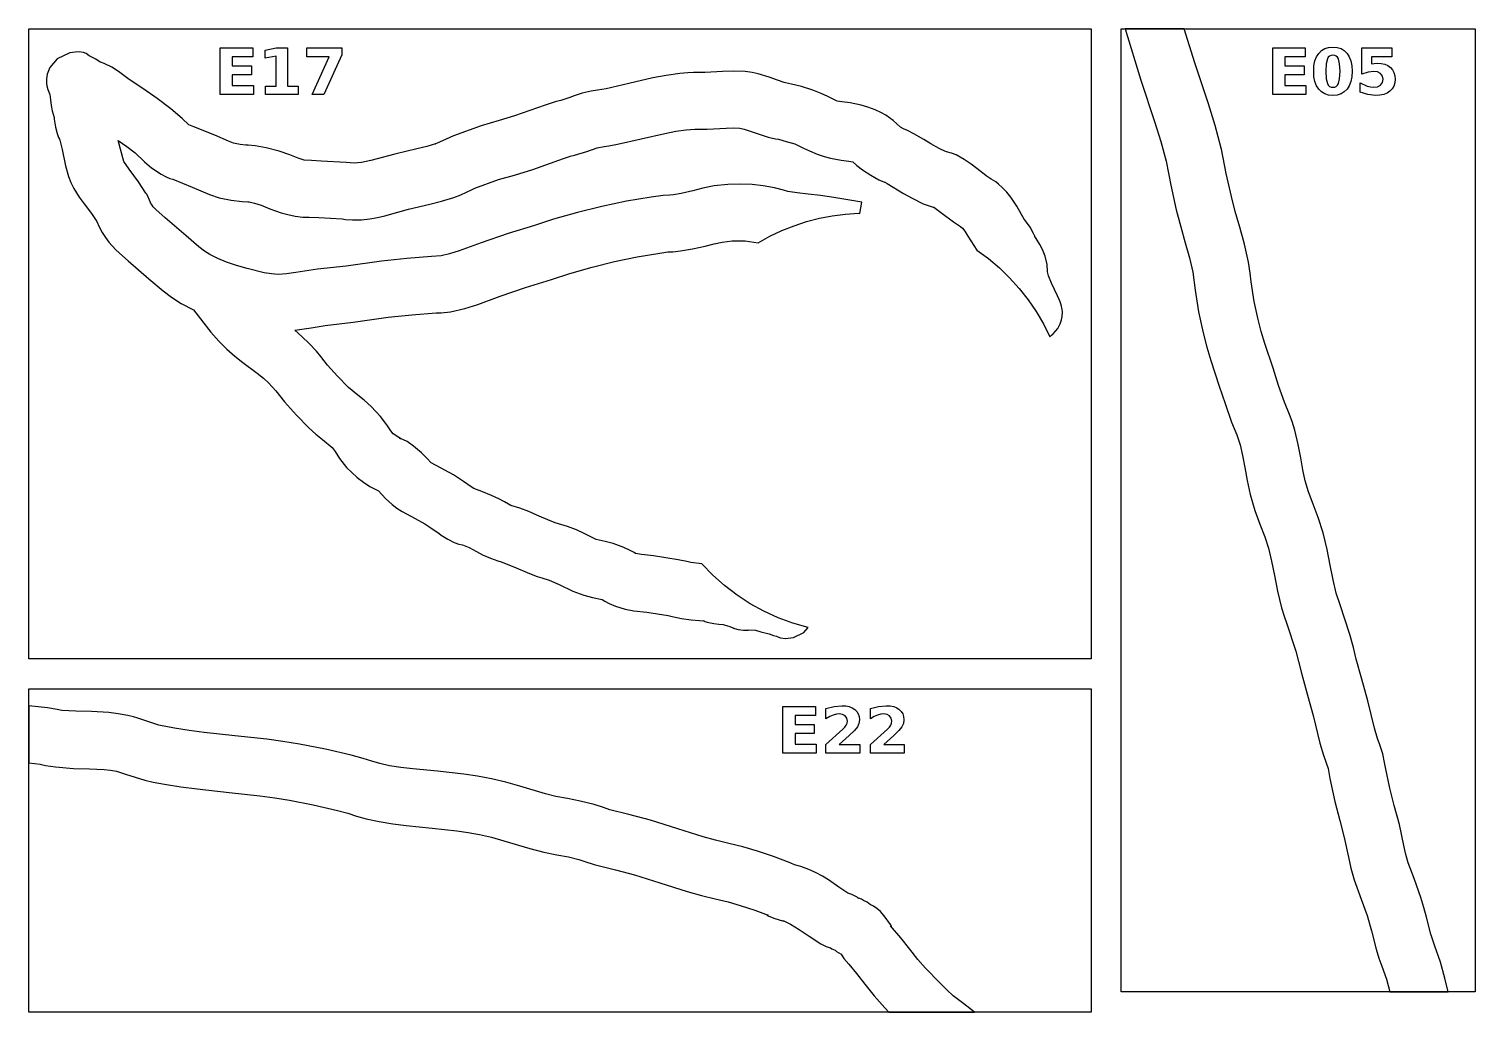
# Model space of a CAD drawing. Extents: x 1 to 512, y 1 to 4639.
# Drawn here: x 1 to 512, y 850 to 1197 of the extents above; entities that cross this region are included whole.
import ezdxf

# ---------------------------------------------------------------- set-up
doc = ezdxf.new("R2010")
doc.units = 0

msp = doc.modelspace()

# ---------------------------------------------------------------- linework, layer by layer
at = {"layer": 'decoupage'}
for p, q in [((0.984, 1196.84), (375.984, 1196.84)), ((0.984, 974.557), (0.984, 1196.84)), ((375.984, 1196.84), (375.984, 974.557)), ((386.566, 1196.84), (511.566, 1196.84)), ((386.566, 856.922), (386.566, 1196.84)), ((408.894, 1196.834), (387.978, 1196.83)), ((387.978, 1196.83), (393.573, 1178.722)), ((412.595, 1184.87), (408.894, 1196.834)), ((511.566, 1196.84), (511.566, 856.922)), ((68.53, 1190.15), (79.984, 1190.15)), ((68.53, 1173.69), (68.53, 1190.15)), ((79.984, 1190.15), (79.984, 1186.94)), ((84.427, 1189.35), (88.252, 1190.144)), ((88.252, 1190.144), (92.287, 1190.14)), ((92.287, 1190.14), (92.287, 1176.62)), ((99.1, 1190.15), (111.502, 1190.15)), ((99.1, 1187.03), (99.1, 1190.15)), ((111.502, 1190.15), (111.502, 1187.75)), ((440.153, 1190.15), (451.607, 1190.15)), ((440.153, 1173.69), (440.153, 1190.15)), ((451.607, 1190.15), (451.607, 1186.94)), ((457.322, 1189.190875), (458.483, 1189.8865)), ((458.483, 1189.8865), (459.83, 1190.303875)), ((459.83, 1190.303875), (461.363, 1190.443)), ((461.363, 1190.443), (462.891469, 1190.303875)), ((462.891469, 1190.303875), (464.23525, 1189.8865)), ((464.23525, 1189.8865), (465.394156, 1189.190875)), ((471.605, 1190.15), (482.155, 1190.15)), ((471.605, 1180.886), (471.605, 1190.15)), ((482.155, 1190.15), (482.155, 1187.03)), ((10.901, 1186.341), (8.325, 1183.208)), ((15.413, 1188.396), (10.901, 1186.341)), ((17.275625, 1188.662), (15.413, 1188.396)), ((18.71, 1188.73), (17.275625, 1188.662)), ((18.708, 1188.702), (18.71, 1188.73)), ((20.211531, 1188.526688), (18.708, 1188.702)), ((21.149, 1188.1485), (20.211531, 1188.526688)), ((22.288, 1187.364), (21.149, 1188.1485)), ((24.622, 1186.124), (22.288, 1187.364)), ((26.186, 1185.16), (24.622, 1186.124)), ((26.246, 1185.13), (26.186, 1185.16)), ((27.550875, 1184.642875), (26.246, 1185.13)), ((30.298, 1183.306), (27.550875, 1184.642875)), ((79.984, 1186.94), (72.774, 1186.94)), ((72.774, 1186.94), (72.774, 1183.87)), ((84.427, 1186.467), (84.427, 1189.35)), ((88.274, 1187.26), (84.427, 1186.467)), ((88.274, 1176.62), (88.274, 1187.26)), ((107.027, 1187.029), (99.1, 1187.03)), ((100.952, 1173.69), (107.027, 1187.029)), ((111.502, 1187.75), (105.086, 1173.683)), ((417.4375, 1170.362), (412.595, 1184.87)), ((451.607, 1186.94), (444.397, 1186.94)), ((444.397, 1186.94), (444.397, 1183.87)), ((454.69325, 1183.832734), (455.024, 1185.529875)), ((455.024, 1185.529875), (455.57525, 1186.991328)), ((455.57525, 1186.991328), (456.347, 1188.217)), ((456.347, 1188.217), (457.322, 1189.190875)), ((458.974125, 1184.558625), (458.828, 1181.93)), ((459.412, 1186.273), (458.974125, 1184.558625)), ((459.752844, 1186.827609), (459.412, 1186.273)), ((460.19175, 1187.223875), (459.752844, 1186.827609)), ((460.728531, 1187.461703), (460.19175, 1187.223875)), ((461.363, 1187.541), (460.728531, 1187.461703)), ((461.99675, 1187.461703), (461.363, 1187.541)), ((462.5315, 1187.223875), (461.99675, 1187.461703)), ((462.96725, 1186.827609), (462.5315, 1187.223875)), ((463.304, 1186.273), (462.96725, 1186.827609)), ((463.741875, 1184.558625), (463.304, 1186.273)), ((463.888, 1181.93), (463.741875, 1184.558625)), ((465.394156, 1189.190875), (466.368, 1188.217)), ((466.368, 1188.217), (467.13975, 1186.991328)), ((467.13975, 1186.991328), (467.691, 1185.529875)), ((467.691, 1185.529875), (468.02175, 1183.832734)), ((482.155, 1187.03), (474.989, 1187.03)), ((474.989, 1187.03), (474.989, 1184.48)), ((474.989, 1184.48), (475.96, 1184.679)), ((475.96, 1184.679), (476.985, 1184.759)), ((476.985, 1184.759), (478.406656, 1184.664672)), ((478.406656, 1184.664672), (479.66125, 1184.381625)), ((7.436, 1180.819), (7.202, 1179.283)), ((8.325, 1183.208), (7.436, 1180.819)), ((32.648375, 1181.82725), (30.298, 1183.306)), ((34.038, 1180.71), (32.648375, 1181.82725)), ((36.333, 1178.97), (34.038, 1180.71)), ((72.774, 1183.87), (79.554, 1183.87)), ((79.554, 1180.66), (72.774, 1180.66)), ((72.774, 1180.66), (72.774, 1176.89)), ((79.554, 1183.87), (79.554, 1180.66)), ((221.28125, 1179.53675), (212.839, 1177.587)), ((225.919094, 1180.454906), (221.28125, 1179.53675)), ((230.853, 1181.155), (225.919094, 1180.454906)), ((233.591484, 1181.373469), (230.853, 1181.155)), ((235.647375, 1181.40875), (233.591484, 1181.373469)), ((239.751, 1181.403), (235.647375, 1181.40875)), ((245.902375, 1181.84025), (239.751, 1181.403)), ((249.667172, 1181.959875), (245.902375, 1181.84025)), ((253.886, 1181.757), (249.667172, 1181.959875)), ((256.300959, 1181.434621), (253.886, 1181.757)), ((258.502672, 1180.982094), (256.300959, 1181.434621)), ((262.292375, 1179.85375), (258.502672, 1180.982094)), ((265.307141, 1178.706281), (262.292375, 1179.85375)), ((444.397, 1183.87), (451.177, 1183.87)), ((451.177, 1180.67), (444.397, 1180.67)), ((444.397, 1180.67), (444.397, 1176.9)), ((451.177, 1183.87), (451.177, 1180.67)), ((454.583, 1181.9), (454.69325, 1183.832734)), ((454.69325, 1179.971344), (454.583, 1181.9)), ((455.024, 1178.27575), (454.69325, 1179.971344)), ((458.828, 1181.93), (458.974125, 1179.270375)), ((463.741875, 1179.270375), (463.888, 1181.93)), ((463.888, 1181.93), (463.888, 1181.93)), ((468.02175, 1179.971344), (467.691, 1178.27575)), ((468.02175, 1183.832734), (468.132, 1181.9)), ((468.132, 1181.9), (468.02175, 1179.971344)), ((468.132, 1181.9), (468.132, 1181.9)), ((473.832, 1181.614), (471.605, 1180.886)), ((475.783, 1181.857), (473.832, 1181.614)), ((477.161375, 1181.6695), (475.783, 1181.857)), ((478.209, 1181.107), (477.161375, 1181.6695)), ((478.878625, 1180.219125), (478.209, 1181.107)), ((479.102, 1179.056), (478.878625, 1180.219125)), ((479.66125, 1184.381625), (480.748969, 1183.909766)), ((480.748969, 1183.909766), (481.67, 1183.249)), ((481.67, 1183.249), (482.403109, 1182.424578)), ((482.403109, 1182.424578), (482.926875, 1181.451375)), ((482.926875, 1181.451375), (483.241203, 1180.329484)), ((483.241203, 1180.329484), (483.346, 1179.059)), ((7.202, 1179.283), (7.19675, 1177.558375)), ((7.19675, 1177.558375), (7.34, 1176.736)), ((7.34, 1176.736), (7.657, 1175.474)), ((7.657, 1175.474), (7.887, 1174.818)), ((7.887, 1174.818), (8.1, 1174.281)), ((41.199, 1175.847), (36.333, 1178.97)), ((46.244125, 1172.3405), (41.199, 1175.847)), ((72.774, 1176.89), (80.226, 1176.89)), ((80.226, 1176.89), (80.226, 1173.69)), ((84.526, 1176.62), (88.274, 1176.62)), ((84.526, 1173.69), (84.526, 1176.62)), ((92.287, 1176.62), (96.035, 1176.62)), ((96.035, 1176.62), (96.035, 1173.69)), ((199.45925, 1174.88075), (196.292, 1174.122)), ((201.722, 1175.245), (199.45925, 1174.88075)), ((204.757, 1175.706), (201.722, 1175.245)), ((212.839, 1177.587), (204.757, 1175.706)), ((267.599, 1177.874), (265.307141, 1178.706281)), ((268.121375, 1177.809625), (267.599, 1177.874)), ((270.239, 1177.359), (268.121375, 1177.809625)), ((273.73275, 1176.4805), (270.239, 1177.359)), ((277.81, 1175.191), (273.73275, 1176.4805)), ((280.714984, 1174.047188), (277.81, 1175.191)), ((393.573, 1178.722), (398.409625, 1164.168125)), ((444.397, 1176.9), (451.849, 1176.9)), ((451.849, 1176.9), (451.849, 1173.69)), ((455.57525, 1176.813031), (455.024, 1178.27575)), ((456.347, 1175.583), (455.57525, 1176.813031)), ((457.322, 1174.613641), (456.347, 1175.583)), ((458.483, 1173.921125), (457.322, 1174.613641)), ((458.974125, 1179.270375), (459.412, 1177.531)), ((459.412, 1177.531), (459.752844, 1176.971297)), ((459.752844, 1176.971297), (460.19175, 1176.571625)), ((460.19175, 1176.571625), (460.728531, 1176.331891)), ((460.728531, 1176.331891), (461.363, 1176.252)), ((461.363, 1176.252), (461.992813, 1176.331891)), ((461.992813, 1176.331891), (462.52625, 1176.571625)), ((462.52625, 1176.571625), (462.963313, 1176.971297)), ((462.963313, 1176.971297), (463.304, 1177.531)), ((463.304, 1177.531), (463.741875, 1179.270375)), ((465.394156, 1174.613641), (464.23525, 1173.921125)), ((466.368, 1175.583), (465.394156, 1174.613641)), ((467.13975, 1176.813031), (466.368, 1175.583)), ((467.691, 1178.27575), (467.13975, 1176.813031)), ((470.955, 1174.462), (470.955, 1177.8)), ((470.955, 1177.8), (473.501, 1176.642)), ((473.678, 1173.646), (470.955, 1174.462)), ((473.501, 1176.642), (474.678, 1176.352625)), ((474.678, 1176.352625), (475.783, 1176.256)), ((475.783, 1176.256), (477.161375, 1176.4435)), ((477.161375, 1176.4435), (478.209, 1177.006)), ((478.209, 1177.006), (478.878625, 1177.898625)), ((478.878625, 1177.898625), (479.102, 1179.056)), ((481.516, 1174.881), (480.517531, 1174.220234)), ((482.316625, 1175.708469), (481.516, 1174.881)), ((482.8885, 1176.6805), (482.316625, 1175.708469)), ((483.231625, 1177.797281), (482.8885, 1176.6805)), ((483.346, 1179.059), (483.231625, 1177.797281)), ((8.1, 1174.281), (8.319, 1173.707)), ((8.319, 1173.707), (8.319, 1173.7)), ((8.319, 1173.7), (8.659, 1171.813)), ((8.659, 1171.813), (8.855375, 1169.776625)), ((8.855375, 1169.776625), (9.198016, 1167.926266)), ((51.047, 1168.642), (46.244125, 1172.3405)), ((80.226, 1173.69), (68.53, 1173.69)), ((96.035, 1173.69), (84.526, 1173.69)), ((105.086, 1173.683), (100.952, 1173.69)), ((183.231, 1169.972), (172.382, 1166.126)), ((186.783625, 1171.1185), (183.231, 1169.972)), ((188.165, 1171.491), (186.783625, 1171.1185)), ((188.723375, 1171.634125), (188.165, 1171.491)), ((191.981, 1172.651), (188.723375, 1171.634125)), ((193.4855, 1173.21475), (191.981, 1172.651)), ((196.292, 1174.122), (193.4855, 1173.21475)), ((283.077625, 1172.95175), (280.714984, 1174.047188)), ((286.357, 1171.386), (283.077625, 1172.95175)), ((288.019797, 1171.107906), (286.357, 1171.386)), ((290.880625, 1170.773), (288.019797, 1171.107906)), ((294.817141, 1169.971594), (290.880625, 1170.773)), ((297.150549, 1169.267926), (294.817141, 1169.971594)), ((299.707, 1168.294), (297.150549, 1169.267926)), ((419.813, 1162.724938), (417.4375, 1170.362)), ((451.849, 1173.69), (440.153, 1173.69)), ((459.83, 1173.505547), (458.483, 1173.921125)), ((461.363, 1173.367), (459.83, 1173.505547)), ((462.891469, 1173.505547), (461.363, 1173.367)), ((464.23525, 1173.921125), (462.891469, 1173.505547)), ((476.456, 1173.371), (473.678, 1173.646)), ((477.987719, 1173.465328), (476.456, 1173.371)), ((479.3415, 1173.748375), (477.987719, 1173.465328)), ((480.517531, 1174.220234), (479.3415, 1173.748375)), ((9.198016, 1167.926266), (9.87, 1165.596)), ((9.87, 1165.596), (9.89425, 1164.933875)), ((9.89425, 1164.933875), (10.415, 1162.153)), ((55.0635, 1165.169), (51.047, 1168.642)), ((57.412, 1163.037), (55.0635, 1165.169)), ((167.029125, 1164.530125), (160.642, 1162.659)), ((172.382, 1166.126), (167.029125, 1164.530125)), ((301.741564, 1167.341643), (299.707, 1168.294)), ((303.478953, 1166.363703), (301.741564, 1167.341643)), ((306.139875, 1164.490875), (303.478953, 1166.363703)), ((308.75, 1162.196), (306.139875, 1164.490875)), ((398.409625, 1164.168125), (400.605797, 1157.140703)), ((10.415, 1162.153), (10.415, 1162.13)), ((10.415, 1162.13), (10.939266, 1159.962563)), ((10.939266, 1159.962563), (11.424625, 1158.5725)), ((59.176, 1162.333), (57.412, 1163.037)), ((66.565, 1159.337), (59.176, 1162.333)), ((71.441875, 1157.171), (66.565, 1159.337)), ((150.845, 1159.12), (147.028, 1157.388)), ((160.642, 1162.659), (150.845, 1159.12)), ((217.167, 1158.073), (225.5505, 1159.981875)), ((225.5505, 1159.981875), (229.382813, 1160.753453)), ((229.382813, 1160.753453), (232.983, 1161.281)), ((232.983, 1161.281), (236.086, 1161.40875)), ((236.086, 1161.40875), (240.452, 1161.427)), ((240.452, 1161.427), (247.10775, 1161.80575)), ((247.10775, 1161.80575), (249.754063, 1161.924531)), ((249.754063, 1161.924531), (251.962, 1161.859)), ((251.962, 1161.859), (253.451328, 1161.511906)), ((253.451328, 1161.511906), (255.604125, 1160.781)), ((255.604125, 1160.781), (262.04, 1158.671)), ((309.712, 1161.543), (308.75, 1162.196)), ((311.181625, 1160.934), (309.712, 1161.543)), ((313.414, 1159.845), (311.181625, 1160.934)), ((316.88975, 1157.826375), (313.414, 1159.845)), ((421.923, 1154.771), (419.813, 1162.724938)), ((11.424625, 1158.5725), (11.756422, 1157.928688)), ((11.756422, 1157.928688), (11.828904, 1157.876898)), ((11.828904, 1157.876898), (11.82, 1158)), ((11.82, 1158), (12.689, 1154.288)), ((12.689, 1154.288), (13.849, 1148.5535)), ((34.468, 1150.024), (32.529, 1157.454)), ((32.529, 1157.454), (35.545125, 1155.322875)), ((35.545125, 1155.322875), (38.505, 1153.077)), ((73.226828, 1156.572031), (71.441875, 1157.171)), ((75.598, 1156.085), (73.226828, 1156.572031)), ((77.525, 1155.7835), (75.598, 1156.085)), ((78.414, 1155.779), (77.525, 1155.7835)), ((80.856125, 1155.59225), (78.414, 1155.779)), ((84.799, 1154.915), (80.856125, 1155.59225)), ((89.386875, 1153.697234), (84.799, 1154.915)), ((137.981625, 1154.486875), (130.22, 1152.689)), ((141.436109, 1155.338234), (137.981625, 1154.486875)), ((144.538, 1156.269), (141.436109, 1155.338234)), ((144.492109, 1156.271578), (144.421826, 1156.233697)), ((144.421826, 1156.233697), (144.538, 1156.269)), ((145.063375, 1156.520625), (144.492109, 1156.271578)), ((147.028, 1157.388), (145.063375, 1156.520625)), ((197.974, 1153.581), (201.63, 1154.859)), ((201.63, 1154.859), (204.024, 1155.39)), ((204.024, 1155.39), (205.732125, 1155.600625)), ((205.732125, 1155.600625), (208.77, 1156.124)), ((208.77, 1156.124), (217.167, 1158.073)), ((262.04, 1158.671), (264.617375, 1158.059375)), ((264.617375, 1158.059375), (265.616, 1157.909)), ((265.616, 1157.909), (268.308625, 1157.10725)), ((268.308625, 1157.10725), (271.356, 1156.25)), ((271.356, 1156.25), (274.415375, 1154.8035)), ((274.415375, 1154.8035), (276.604266, 1153.784563)), ((319.431, 1156.29), (316.88975, 1157.826375)), ((322.341375, 1154.681), (319.431, 1156.29)), ((324.609, 1153.555), (322.341375, 1154.681)), ((400.605797, 1157.140703), (402.455, 1150.224)), ((421.993, 1154.437), (421.923, 1154.771)), ((423.70475, 1145.85925), (421.993, 1154.437)), ((36.409625, 1147.302625), (34.468, 1150.024)), ((38.505, 1153.077), (41.7685, 1149.955375)), ((41.7685, 1149.955375), (44.315625, 1147.792172)), ((93.08, 1152.393875), (89.386875, 1153.697234)), ((95.984875, 1151.256078), (93.08, 1152.393875)), ((98.208, 1150.535), (95.984875, 1151.256078)), ((100.758, 1150.345), (98.208, 1150.535)), ((104.194, 1150.22), (100.758, 1150.345)), ((113.003, 1149.71), (104.194, 1150.22)), ((115.81, 1149.438), (113.003, 1149.71)), ((118.436328, 1149.679203), (115.81, 1149.438)), ((121.682625, 1150.415875), (118.436328, 1149.679203)), ((130.22, 1152.689), (121.682625, 1150.415875)), ((178.946, 1147.245), (189.702, 1151.058)), ((189.702, 1151.058), (191.884, 1151.8375)), ((191.884, 1151.8375), (192.026, 1151.876)), ((192.026, 1151.876), (193.61925, 1152.278125)), ((193.61925, 1152.278125), (197.974, 1153.581)), ((276.604266, 1153.784563), (279.286, 1152.685)), ((279.286, 1152.685), (281.784184, 1151.827963)), ((281.784184, 1151.827963), (284.039906, 1151.203766)), ((284.039906, 1151.203766), (287.783, 1150.477875)), ((287.783, 1150.477875), (290.433344, 1150.155297)), ((290.433344, 1150.155297), (291.909, 1149.884)), ((291.909, 1149.884), (293.34325, 1148.593875)), ((324.952, 1153.42), (324.609, 1153.555)), ((326.709125, 1152.986875), (324.952, 1153.42)), ((328.383, 1152.382), (326.709125, 1152.986875)), ((331.176, 1150.786), (328.383, 1152.382)), ((333.632578, 1149.115078), (331.176, 1150.786)), ((335.701125, 1147.547375), (333.632578, 1149.115078)), ((402.455, 1150.224), (404.153375, 1141.69975)), ((13.849, 1148.5535), (14.992156, 1144.715375)), ((14.992156, 1144.715375), (15.830934, 1142.634312)), ((39.654, 1142.827), (36.409625, 1147.302625)), ((44.315625, 1147.792172), (47.654, 1145.531)), ((47.654, 1145.531), (49.428516, 1144.588578)), ((49.428516, 1144.588578), (50.739625, 1144.047875)), ((50.739625, 1144.047875), (51.765, 1143.77)), ((51.765, 1143.77), (58.673, 1140.972)), ((166.788, 1143.64), (172.367875, 1145.23775)), ((172.367875, 1145.23775), (178.946, 1147.245)), ((293.34325, 1148.593875), (295.33575, 1147.098078)), ((295.33575, 1147.098078), (298.253, 1145.179)), ((298.253, 1145.179), (301.036125, 1143.606375)), ((338.871, 1145.079), (335.701125, 1147.547375)), ((338.933141, 1145.046406), (338.871, 1145.079)), ((339.354625, 1144.7785), (338.933141, 1145.046406)), ((340.769, 1143.866), (339.354625, 1144.7785)), ((342.356625, 1142.864625), (340.769, 1143.866)), ((425.511, 1137.661), (423.70475, 1145.85925)), ((15.830934, 1142.634312), (16.896, 1140.476)), ((16.896, 1140.476), (18.703719, 1137.486453)), ((42.308, 1138.864), (39.654, 1142.827)), ((42.57825, 1138.521375), (42.308, 1138.864)), ((58.673, 1140.972), (64.683875, 1138.4125)), ((153.44775, 1138.31775), (155.45, 1139.259)), ((155.45, 1139.259), (157.48925, 1140.19675)), ((157.48925, 1140.19675), (158.36, 1140.599)), ((158.36, 1140.599), (166.788, 1143.64)), ((231.253, 1138.796), (228.569125, 1138.298625)), ((235.346359, 1139.732813), (231.253, 1138.796)), ((238.967125, 1140.63025), (235.346359, 1139.732813)), ((242.860328, 1141.402063), (238.967125, 1140.63025)), ((247.771, 1141.962), (242.860328, 1141.402063)), ((252.148531, 1142.100875), (247.771, 1141.962)), ((256.28775, 1141.891), (252.148531, 1142.100875)), ((260.275094, 1141.409625), (256.28775, 1141.891)), ((264.197, 1140.734), (260.275094, 1141.409625)), ((267.408875, 1139.949375), (264.197, 1140.734)), ((268.868, 1139.491), (267.408875, 1139.949375)), ((272.21475, 1138.933594), (268.868, 1139.491)), ((276.0715, 1138.51625), (272.21475, 1138.933594)), ((301.036125, 1143.606375), (303.007, 1142.747)), ((303.007, 1142.747), (303.165, 1142.707)), ((303.165, 1142.707), (303.954, 1142.231)), ((303.954, 1142.231), (309.721, 1138.811)), ((309.721, 1138.811), (312.84375, 1137.067125)), ((343.345672, 1142.100172), (342.356625, 1142.864625)), ((344.611, 1140.925), (343.345672, 1142.100172)), ((346.239908, 1139.171789), (344.611, 1140.925)), ((347.624516, 1137.4535), (346.239908, 1139.171789)), ((404.153375, 1141.69975), (406.082, 1132.964)), ((18.703719, 1137.486453), (20.4385, 1135.068125)), ((20.4385, 1135.068125), (23.06, 1131.665)), ((43.255, 1137.236), (42.57825, 1138.521375)), ((43.865, 1135.562), (43.255, 1137.236)), ((43.947125, 1135.417), (43.865, 1135.562)), ((44.243, 1134.933), (43.947125, 1135.417)), ((44.845656, 1134.092891), (44.243, 1134.933)), ((45.79725, 1133.091625), (44.845656, 1134.092891)), ((64.683875, 1138.4125), (68.162516, 1137.276094)), ((68.162516, 1137.276094), (72.335, 1136.366)), ((72.335, 1136.366), (76.326625, 1135.881875)), ((76.326625, 1135.881875), (78.312, 1135.79)), ((78.312, 1135.79), (78.7105, 1135.783625)), ((78.7105, 1135.783625), (80.591, 1135.376)), ((80.591, 1135.376), (82.958047, 1134.597172)), ((82.958047, 1134.597172), (86.064125, 1133.355125)), ((135.009, 1133.281), (142.50575, 1134.98)), ((142.50575, 1134.98), (146.667656, 1136.024875)), ((146.667656, 1136.024875), (151.03, 1137.363)), ((151.03, 1137.363), (153.44775, 1138.31775)), ((203.282375, 1134.212875), (194.681234, 1132.099016)), ((211.961328, 1136.018297), (203.282375, 1134.212875)), ((220.724, 1137.509), (211.961328, 1136.018297)), ((224.930625, 1138.023375), (220.724, 1137.509)), ((227.251, 1138.186), (224.930625, 1138.023375)), ((228.569125, 1138.298625), (227.251, 1138.186)), ((280.40375, 1138.058031), (276.0715, 1138.51625)), ((285.177, 1137.378), (280.40375, 1138.058031)), ((295.034, 1135.694), (285.177, 1137.378)), ((294.358, 1131.74), (295.034, 1135.694)), ((312.84375, 1137.067125), (316.766, 1135.162)), ((316.766, 1135.162), (318.50625, 1134.4775)), ((318.50625, 1134.4775), (320.2, 1133.973)), ((320.2, 1133.973), (320.401, 1133.943)), ((320.401, 1133.943), (320.461, 1133.913)), ((320.461, 1133.913), (323.3, 1131.79325)), ((349.784625, 1134.23325), (347.624516, 1137.4535)), ((352.535, 1129.439), (349.784625, 1134.23325)), ((426.919406, 1132.398656), (425.511, 1137.661)), ((23.06, 1131.665), (24.902, 1128.917)), ((24.902, 1128.917), (25.766375, 1126.989875)), ((49.036, 1130.216), (45.79725, 1133.091625)), ((56.462, 1123.779), (49.036, 1130.216)), ((86.064125, 1133.355125), (90.023141, 1131.977516)), ((90.023141, 1131.977516), (92.358096, 1131.340268)), ((92.358096, 1131.340268), (94.949, 1130.792)), ((94.949, 1130.792), (97.74625, 1130.445375)), ((97.74625, 1130.445375), (99.906, 1130.374)), ((99.906, 1130.374), (103.315, 1130.251)), ((103.315, 1130.251), (111.524, 1129.777)), ((111.524, 1129.777), (112.80925, 1129.62725)), ((112.80925, 1129.62725), (115.263, 1129.458)), ((115.263, 1129.458), (118.410141, 1129.507098)), ((118.410141, 1129.507098), (121.35375, 1129.794344)), ((121.35375, 1129.794344), (124.098609, 1130.261918)), ((124.098609, 1130.261918), (126.6495, 1130.852)), ((126.6495, 1130.852), (131.1885, 1132.168406)), ((131.1885, 1132.168406), (135.009, 1133.281)), ((186.152, 1129.683), (179.531, 1127.497)), ((194.681234, 1132.099016), (186.152, 1129.683)), ((271.114277, 1127.378936), (275.54125, 1128.826375)), ((275.54125, 1128.826375), (280.049504, 1129.99308)), ((280.049504, 1129.99308), (284.625844, 1130.875172)), ((284.625844, 1130.875172), (289.257074, 1131.468771)), ((289.257074, 1131.468771), (293.93, 1131.77)), ((293.93, 1131.77), (294.358, 1131.74)), ((323.3, 1131.79325), (327.381, 1128.724)), ((327.381, 1128.724), (327.381, 1128.72)), ((327.381, 1128.72), (329.892, 1127.093)), ((352.87025, 1129.14625), (352.523844, 1129.523906)), ((352.523844, 1129.523906), (352.535, 1129.439)), ((354.431, 1126.872), (352.87025, 1129.14625)), ((406.082, 1132.964), (407.65675, 1126.961781)), ((428.5275, 1126.83875), (426.919406, 1132.398656)), ((25.766375, 1126.989875), (26.87, 1125.026)), ((26.87, 1125.026), (27.999277, 1123.216727)), ((60.933625, 1119.972), (56.462, 1123.779)), ((170.178375, 1124.581125), (160.618, 1121.366)), ((179.531, 1127.497), (170.178375, 1124.581125)), ((258.453, 1121.391), (262.556957, 1123.657369)), ((262.556957, 1123.657369), (266.781781, 1125.654641)), ((266.781781, 1125.654641), (271.114277, 1127.378936)), ((329.892, 1127.093), (330.64, 1126.532)), ((330.64, 1126.532), (331.446516, 1125.439516)), ((331.446516, 1125.439516), (332.522375, 1123.721625)), ((332.522375, 1123.721625), (335.628, 1118.776)), ((355.671, 1124.686), (354.431, 1126.872)), ((356.091, 1123.663), (355.671, 1124.686)), ((356.15575, 1123.5565), (356.091, 1123.663)), ((356.57, 1122.868), (356.15575, 1123.5565)), ((407.65675, 1126.961781), (409.26375, 1121.33325)), ((430.128844, 1120.918469), (428.5275, 1126.83875)), ((27.999277, 1123.216727), (29.186844, 1121.60325)), ((29.186844, 1121.60325), (31.63025, 1118.89075)), ((31.63025, 1118.89075), (33.987031, 1116.742625)), ((62.921328, 1118.450156), (60.933625, 1119.972)), ((64.845, 1117.191), (62.921328, 1118.450156)), ((152.845875, 1118.537), (149.479234, 1117.44875)), ((160.618, 1121.366), (152.845875, 1118.537)), ((226.605375, 1118.105875), (228.382, 1118.214)), ((228.382, 1118.214), (231.07375, 1118.477875)), ((231.07375, 1118.477875), (235.228, 1119.191)), ((235.228, 1119.191), (239.786766, 1120.211625)), ((239.786766, 1120.211625), (242.955125, 1121.01325)), ((242.955125, 1121.01325), (245.769672, 1121.60975)), ((245.769672, 1121.60975), (249.267, 1122.015)), ((249.267, 1122.015), (251.587547, 1122.099891)), ((251.587547, 1122.099891), (253.806375, 1122.008625)), ((253.806375, 1122.008625), (258.453, 1121.391)), ((335.628, 1118.776), (339.726838, 1115.768156)), ((357.954, 1120.75575), (356.57, 1122.868)), ((358.89425, 1118.969594), (357.954, 1120.75575)), ((359.812, 1116.626), (358.89425, 1118.969594)), ((409.26375, 1121.33325), (410.724875, 1116.015594)), ((431.517, 1114.575), (430.128844, 1120.918469)), ((33.987031, 1116.742625), (36.044, 1115.013)), ((36.044, 1115.013), (43.351, 1108.681)), ((67.626641, 1115.768219), (64.845, 1117.191)), ((70.771375, 1114.50575), (67.626641, 1115.768219)), ((74.241422, 1113.353906), (70.771375, 1114.50575)), ((77.999, 1112.263), (74.241422, 1113.353906)), ((112.966, 1113.132), (102.818, 1111.989)), ((125.409, 1114.907), (112.966, 1113.132)), ((134.372, 1115.8365), (125.409, 1114.907)), ((143.095, 1116.568), (134.372, 1115.8365)), ((146.57, 1116.767), (143.095, 1116.568)), ((149.479234, 1117.44875), (146.57, 1116.767)), ((199.798297, 1112.759328), (207.709625, 1114.704625)), ((207.709625, 1114.704625), (215.677391, 1116.362859)), ((215.677391, 1116.362859), (223.712, 1117.73)), ((223.712, 1117.73), (226.605375, 1118.105875)), ((339.726838, 1115.768156), (343.599328, 1112.498562)), ((360.431, 1113.733375), (359.812, 1116.626)), ((360.615, 1111.2), (360.431, 1113.733375)), ((410.724875, 1116.015594), (411.862, 1110.946)), ((432.105375, 1110.68325), (431.517, 1114.575)), ((43.351, 1108.681), (48.399875, 1104.361375)), ((84.05225, 1110.77925), (77.999, 1112.263)), ((86.6795, 1110.358938), (84.05225, 1110.77925)), ((89.021, 1110.218), (86.6795, 1110.358938)), ((91.922797, 1110.395438), (89.021, 1110.218)), ((95.190125, 1110.8215), (91.922797, 1110.395438)), ((102.818, 1111.989), (95.190125, 1110.8215)), ((176.25275, 1105.52), (185.462, 1108.392)), ((185.462, 1108.392), (191.933, 1110.531)), ((191.933, 1110.531), (199.798297, 1112.759328)), ((343.599328, 1112.498562), (347.234186, 1108.980625)), ((347.234186, 1108.980625), (350.620125, 1105.22775)), ((360.615, 1111.15), (360.615, 1111.2)), ((360.929, 1109.727), (360.615, 1111.15)), ((362.049625, 1107.127125), (360.929, 1109.727)), ((411.862, 1110.946), (412.733, 1104.624)), ((432.501, 1107.585), (432.105375, 1110.68325)), ((48.399875, 1104.361375), (51.357766, 1102.121547)), ((167.378, 1102.54), (176.25275, 1105.52)), ((350.620125, 1105.22775), (353.745861, 1101.253344)), ((364.131, 1102.692), (362.049625, 1107.127125)), ((412.733, 1104.624), (413.931625, 1096.976)), ((433.581125, 1100.581375), (432.501, 1107.585)), ((51.357766, 1102.121547), (54.72, 1099.948)), ((54.72, 1099.948), (59.068, 1097.685)), ((149.783, 1097.023), (154.887969, 1098.140547)), ((154.887969, 1098.140547), (159.52325, 1099.595125)), ((159.52325, 1099.595125), (167.378, 1102.54)), ((353.745861, 1101.253344), (356.600109, 1097.070813)), ((364.732, 1101.373), (364.131, 1102.692)), ((365.107, 1100.496), (364.732, 1101.373)), ((365.466, 1099.459), (365.107, 1100.496)), ((365.812, 1097.766), (365.466, 1099.459)), ((365.887125, 1096.82525), (365.812, 1097.766)), ((434.95, 1094.228), (433.581125, 1100.581375)), ((59.068, 1097.685), (65.223, 1089.857)), ((105.576, 1092.177), (115.507, 1093.291)), ((115.507, 1093.291), (127.835, 1095.052)), ((127.835, 1095.052), (136.153875, 1095.911375)), ((136.153875, 1095.911375), (144.745, 1096.632)), ((144.745, 1096.632), (146.48625, 1096.680875)), ((146.48625, 1096.680875), (149.783, 1097.023)), ((356.600109, 1097.070813), (359.171584, 1092.693562)), ((359.171584, 1092.693562), (361.449, 1088.135)), ((364.212, 1091.074), (365.128, 1092.803)), ((365.128, 1092.803), (365.590125, 1094.20875)), ((365.590125, 1094.20875), (365.792, 1095.307)), ((365.792, 1095.307), (365.887125, 1096.82525)), ((413.931625, 1096.976), (415.524, 1089.517)), ((436.0585, 1090.074625), (434.95, 1094.228)), ((65.223, 1089.857), (67.991301, 1086.631803)), ((94.828, 1090.56), (100.579625, 1091.37225)), ((97.353375, 1088.330375), (94.828, 1090.56)), ((99.908, 1085.854), (97.353375, 1088.330375)), ((100.579625, 1091.37225), (105.576, 1092.177)), ((361.449, 1088.135), (361.996, 1088.751)), ((361.996, 1088.751), (362.546, 1089.149)), ((362.546, 1089.149), (362.606, 1089.199)), ((362.606, 1089.199), (364.212, 1091.074)), ((415.524, 1089.517), (416.841391, 1084.554437)), ((437.34625, 1085.84325), (436.0585, 1090.074625)), ((67.991301, 1086.631803), (70.830594, 1083.809672)), ((70.830594, 1083.809672), (73.673965, 1081.328674)), ((102.4915, 1083.098875), (99.908, 1085.854)), ((104.091, 1081.165), (102.4915, 1083.098875)), ((416.841391, 1084.554437), (418.284875, 1079.794)), ((440.239, 1077.046), (437.34625, 1085.84325)), ((73.673965, 1081.328674), (76.4545, 1079.126875)), ((76.4545, 1079.126875), (81.559406, 1075.313141)), ((106.433, 1078.187), (104.091, 1081.165)), ((109.98125, 1074.239), (106.433, 1078.187)), ((418.284875, 1079.794), (421.258, 1070.776)), ((81.559406, 1075.313141), (83.749949, 1073.577338)), ((83.749949, 1073.577338), (85.61, 1071.873)), ((113.81, 1070.333), (109.98125, 1074.239)), ((442.215375, 1071.005125), (440.239, 1077.046)), ((85.61, 1071.873), (88.18, 1069.054)), ((88.18, 1069.054), (91.2, 1065.23)), ((117.0825, 1067.61925), (113.81, 1070.333)), ((119.3, 1065.81275), (117.0825, 1067.61925)), ((421.258, 1070.776), (423.28025, 1064.598875)), ((444.317, 1065.058), (442.215375, 1071.005125)), ((91.2, 1065.23), (95.431, 1060.518125)), ((121.798, 1063.581), (119.3, 1065.81275)), ((125.120875, 1060.066156), (121.798, 1063.581)), ((423.28025, 1064.598875), (425.58, 1058.091)), ((446.057125, 1060.779125), (444.317, 1065.058)), ((95.431, 1060.518125), (99.77, 1056.092)), ((127.35475, 1057.1545), (125.120875, 1060.066156)), ((128.77075, 1055.038594), (127.35475, 1057.1545)), ((425.58, 1058.091), (427.39825, 1053.52525)), ((446.998016, 1058.263703), (446.057125, 1060.779125)), ((447.927, 1055.226), (446.998016, 1058.263703)), ((99.77, 1056.092), (102.309109, 1053.75675)), ((102.309109, 1053.75675), (104.595375, 1051.87675)), ((104.595375, 1051.87675), (108.04, 1049.07)), ((129.64, 1053.911), (128.77075, 1055.038594)), ((131.57, 1052.579), (129.64, 1053.911)), ((132.1375, 1052.260875), (131.57, 1052.579)), ((133.242375, 1051.819375), (131.785, 1052.378)), ((131.785, 1052.378), (132.021, 1052.308)), ((132.021, 1052.308), (132.1375, 1052.260875)), ((134.531, 1051.191), (133.242375, 1051.819375)), ((427.39825, 1053.52525), (428.627, 1050.02)), ((449.112594, 1050.190687), (447.927, 1055.226)), ((108.04, 1049.07), (109.06725, 1047.65775)), ((109.06725, 1047.65775), (110.663, 1045.23375)), ((136.747, 1049.591), (134.531, 1051.191)), ((139.540609, 1047.222891), (136.747, 1049.591)), ((141.431125, 1045.375375), (139.540609, 1047.222891)), ((428.627, 1050.02), (429.477953, 1046.248109)), ((449.99275, 1045.49925), (449.112594, 1050.190687)), ((110.663, 1045.23375), (113.15425, 1042.091625)), ((113.15425, 1042.091625), (114.837875, 1040.343023)), ((142.999, 1043.652), (141.431125, 1045.375375)), ((146.340375, 1041.89275), (142.999, 1043.652)), ((150.857, 1039.472), (146.340375, 1041.89275)), ((429.477953, 1046.248109), (430.238625, 1042.035875)), ((430.238625, 1042.035875), (431.082734, 1037.425203)), ((450.751031, 1041.196687), (449.99275, 1045.49925)), ((114.837875, 1040.343023), (116.868, 1038.525)), ((116.868, 1038.525), (119.121875, 1036.81725)), ((119.121875, 1036.81725), (121.36, 1035.384)), ((154.471625, 1037.12525), (150.857, 1039.472)), ((157.076, 1035.263), (154.471625, 1037.12525)), ((431.082734, 1037.425203), (432.184, 1032.458)), ((451.571, 1037.328), (450.751031, 1041.196687)), ((452.785656, 1033.414797), (451.571, 1037.328)), ((121.36, 1035.384), (124.219, 1033.892)), ((124.219, 1033.892), (124.42, 1033.832)), ((124.42, 1033.832), (126.838875, 1031.13275)), ((158.069, 1034.578), (157.076, 1035.263)), ((160.941, 1033.545), (158.069, 1034.578)), ((164.247, 1032.199), (160.941, 1033.545)), ((166.893547, 1030.966531), (164.247, 1032.199)), ((432.184, 1032.458), (433.821906, 1026.909031)), ((454.389, 1029.137375), (452.785656, 1033.414797)), ((126.838875, 1031.13275), (129.241609, 1028.931219)), ((129.241609, 1028.931219), (130.828951, 1027.732402)), ((130.828951, 1027.732402), (132.707, 1026.512)), ((132.707, 1026.512), (137.3205, 1023.9995)), ((168.890125, 1029.8925), (166.893547, 1030.966531)), ((171.185, 1028.615), (168.890125, 1029.8925)), ((174.362, 1027.648), (171.185, 1028.615)), ((177.481234, 1026.455484), (174.362, 1027.648)), ((180.282375, 1025.256875), (177.481234, 1026.455484)), ((433.821906, 1026.909031), (435.61, 1021.9835)), ((456.159594, 1024.382766), (454.389, 1029.137375)), ((137.3205, 1023.9995), (140.797, 1022.195)), ((140.797, 1022.195), (142.895, 1020.78975)), ((185.056, 1023.183), (180.282375, 1025.256875)), ((186.56975, 1022.584), (185.056, 1023.183)), ((186.798, 1022.519), (186.56975, 1022.584)), ((191.151, 1021.195), (186.798, 1022.519)), ((194.277594, 1019.989516), (191.151, 1021.195)), ((435.61, 1021.9835), (437.301344, 1017.571719)), ((457.876, 1019.038), (456.159594, 1024.382766)), ((142.895, 1020.78975), (145.866, 1018.711)), ((145.866, 1018.711), (146.536125, 1018.15975)), ((146.536125, 1018.15975), (148.842, 1016.719)), ((148.842, 1016.719), (151.130922, 1015.623453)), ((196.96525, 1018.753375), (194.277594, 1019.989516)), ((201.218, 1016.656), (196.96525, 1018.753375)), ((204.386125, 1015.968625), (201.218, 1016.656)), ((437.301344, 1017.571719), (438.649, 1013.564)), ((459.34475, 1013.129953), (457.876, 1019.038)), ((151.130922, 1015.623453), (152.787875, 1015.033875)), ((152.787875, 1015.033875), (154.006, 1014.797)), ((154.006, 1014.797), (156.389, 1013.82)), ((156.389, 1013.82), (158.968625, 1012.351875)), ((158.968625, 1012.351875), (161.123703, 1011.214641)), ((161.123703, 1011.214641), (163.949, 1009.983)), ((207.301859, 1015.200953), (204.386125, 1015.968625)), ((211.026, 1013.851), (207.301859, 1015.200953)), ((213.26025, 1012.783625), (211.026, 1013.851)), ((214.62, 1012.011), (213.26025, 1012.783625)), ((215.159, 1011.744), (214.62, 1012.011)), ((217.272, 1011.3515), (215.159, 1011.744)), ((221.536, 1010.839), (217.272, 1011.3515)), ((438.649, 1013.564), (439.749562, 1008.965297)), ((460.4535, 1007.562875), (459.34475, 1013.129953)), ((163.949, 1009.983), (166.59375, 1009.092)), ((166.59375, 1009.092), (167.707, 1008.801)), ((167.707, 1008.801), (172.18375, 1006.94575)), ((172.18375, 1006.94575), (177.727, 1004.588)), ((230.224, 1009.501), (221.536, 1010.839)), ((233.325125, 1008.815625), (230.224, 1009.501)), ((234.624, 1008.455), (233.325125, 1008.815625)), ((238.533, 1008.025), (234.624, 1008.455)), ((242.421463, 1004.024873), (238.533, 1008.025)), ((439.749562, 1008.965297), (440.729, 1003.880875)), ((461.42875, 1002.405859), (460.4535, 1007.562875)), ((177.727, 1004.588), (180.431875, 1003.589625)), ((180.431875, 1003.589625), (182.035, 1003.108)), ((182.035, 1003.108), (184.678, 1002.285)), ((184.678, 1002.285), (188.18175, 1000.73225)), ((246.578203, 1000.342359), (242.421463, 1004.024873)), ((440.729, 1003.880875), (441.805187, 998.377766)), ((462.497, 997.728), (461.42875, 1002.405859)), ((188.18175, 1000.73225), (193.043, 998.416)), ((193.043, 998.416), (196.862281, 996.949641)), ((196.862281, 996.949641), (199.90475, 996.128375)), ((199.90475, 996.128375), (203.324, 995.406)), ((250.983498, 996.98926), (246.578203, 1000.342359)), ((255.617625, 993.977375), (250.983498, 996.98926)), ((441.805187, 998.377766), (443.196, 992.523)), ((463.966, 993.578), (462.497, 997.728)), ((203.324, 995.406), (204.279, 994.906)), ((204.279, 994.906), (205.796, 994.071125)), ((205.796, 994.071125), (208.096, 993.045)), ((208.096, 993.045), (211.553453, 991.987969)), ((211.553453, 991.987969), (214.583125, 991.43475)), ((214.583125, 991.43475), (219.115, 990.996)), ((219.115, 990.996), (226.688, 989.828)), ((260.460861, 991.318506), (255.617625, 993.977375)), ((265.493484, 989.024453), (260.460861, 991.318506)), ((443.196, 992.523), (444.2425, 989.27)), ((467.36, 983.093), (463.966, 993.578)), ((226.688, 989.828), (228.139, 989.424)), ((228.139, 989.424), (231.399, 988.729)), ((231.399, 988.729), (234.74925, 988.283875)), ((234.74925, 988.283875), (237.768, 988.006)), ((237.768, 988.006), (239.34, 987.885)), ((238.879, 988.054), (238.899, 988.054)), ((238.909, 988.044), (238.879, 988.054)), ((238.879, 988.054), (238.879, 988.054)), ((238.899, 988.054), (238.909, 988.044)), ((239.34, 987.885), (239.266016, 987.870125)), ((239.266016, 987.870125), (239.304625, 987.826)), ((239.304625, 987.826), (240.473, 987.473)), ((240.473, 987.473), (242.796469, 986.947)), ((242.796469, 986.947), (244.528, 986.71275)), ((244.528, 986.71275), (246.111, 986.641)), ((246.111, 986.641), (247.605, 986.211)), ((247.605, 986.211), (248.406, 985.893)), ((248.406, 985.893), (249.223, 985.567)), ((249.223, 985.567), (249.508, 985.453)), ((249.508, 985.453), (249.623, 985.403)), ((270.695771, 987.107018), (265.493484, 989.024453)), ((276.048, 985.578), (270.695771, 987.107018)), ((274.619, 983.819), (276.048, 985.578)), ((444.2425, 989.27), (444.998, 987.265)), ((444.998, 987.265), (448.258, 977.208)), ((249.623, 985.403), (249.713, 985.363)), ((249.713, 985.363), (249.849, 985.313)), ((249.849, 985.313), (250.062, 985.233)), ((250.062, 985.233), (251.435, 984.872)), ((251.435, 984.872), (253.293547, 984.609203)), ((253.293547, 984.609203), (254.475875, 984.574125)), ((254.475875, 984.574125), (254.966516, 984.643484)), ((254.966516, 984.643484), (254.75, 984.694)), ((254.75, 984.694), (257.488, 984.624)), ((257.488, 984.624), (259.449, 984.029)), ((259.449, 984.029), (262.328, 983.347)), ((262.328, 983.347), (263.841375, 982.760875)), ((263.841375, 982.760875), (264.877, 982.501)), ((264.877, 982.501), (265.396, 982.23125)), ((265.396, 982.23125), (266.332, 981.945)), ((266.332, 981.945), (268.111, 981.72)), ((268.111, 981.72), (270.922, 982.017)), ((270.922, 982.017), (274.619, 983.819)), ((468.621875, 978.55625), (467.36, 983.093)), ((448.258, 977.208), (449.266375, 973.570625)), ((469.622, 974.408), (468.621875, 978.55625)), ((375.984, 974.557), (0.984, 974.557)), ((449.266375, 973.570625), (450.25, 969.484)), ((471.5975, 967.285375), (469.622, 974.408)), ((450.25, 969.484), (452.389, 961.726875)), ((473.747, 959.634), (471.5975, 967.285375)), ((0.984, 963.973), (375.984, 963.973)), ((0.984, 849.83), (0.984, 963.973)), ((375.984, 963.973), (375.984, 849.83)), ((452.389, 961.726875), (454.42, 954.53)), ((0.985, 957.958), (0.985, 937.757)), ((7.564, 957.202), (0.985, 957.958)), ((0.985, 957.958), (0.985, 957.958)), ((10.94925, 956.633), (7.564, 957.202)), ((12.617, 956.292), (10.94925, 956.633)), ((17.500609, 956.000375), (12.617, 956.292)), ((23.064375, 955.867), (17.500609, 956.000375)), ((29.227203, 955.510125), (23.064375, 955.867)), ((32.507924, 955.128578), (29.227203, 955.510125)), ((35.908, 954.548), (32.507924, 955.128578)), ((267.215, 957.66), (278.669, 957.66)), ((267.215, 941.201), (267.215, 957.66)), ((278.669, 957.66), (278.669, 954.452)), ((282.396, 956.988), (285.229, 957.705)), ((282.396, 953.372), (282.396, 956.988)), ((286.05325, 954.951625), (284.92, 954.629)), ((285.229, 957.705), (287.974, 957.958)), ((287.092, 955.059), (286.05325, 954.951625)), ((288.252375, 954.882625), (287.092, 955.059)), ((287.974, 957.958), (289.368234, 957.876641)), ((289.154, 954.353), (288.252375, 954.882625)), ((289.368234, 957.876641), (290.597375, 957.632625)), ((290.597375, 957.632625), (291.661328, 957.226047)), ((291.661328, 957.226047), (292.56, 956.657)), ((292.56, 956.657), (293.278672, 955.942625)), ((293.278672, 955.942625), (293.792125, 955.1)), ((293.792125, 955.1), (294.100266, 954.129125)), ((298.105, 956.988), (300.939, 957.705)), ((298.105, 953.372), (298.105, 956.988)), ((301.7625, 954.951625), (300.63, 954.629)), ((300.939, 957.705), (303.684, 957.958)), ((302.802, 955.059), (301.7625, 954.951625)), ((303.9615, 954.882625), (302.802, 955.059)), ((303.684, 957.958), (305.078234, 957.876641)), ((304.863, 954.353), (303.9615, 954.882625)), ((305.078234, 957.876641), (306.307375, 957.632625)), ((306.307375, 957.632625), (307.371328, 957.226047)), ((307.371328, 957.226047), (308.27, 956.657)), ((308.27, 956.657), (308.988516, 955.942625)), ((308.988516, 955.942625), (309.501625, 955.1)), ((309.501625, 955.1), (309.809422, 954.129125)), ((476.079, 949.984), (473.747, 959.634)), ((37.88, 954.073125), (35.908, 954.548)), ((39.399, 953.59075), (37.88, 954.073125)), ((41.156, 952.929), (39.399, 953.59075)), ((46.877875, 951.099125), (41.156, 952.929)), ((52.341, 950.023), (46.877875, 951.099125)), ((57.514158, 949.210182), (52.341, 950.023)), ((278.669, 954.452), (271.46, 954.452)), ((271.46, 954.452), (271.46, 951.388)), ((271.46, 951.388), (278.239, 951.388)), ((278.239, 951.388), (278.239, 948.18)), ((283.699625, 954.1055), (282.396, 953.372)), ((284.92, 954.629), (283.699625, 954.1055)), ((288.36, 949.624), (289.06, 950.34325)), ((289.06, 950.34325), (289.55, 951.046)), ((289.740375, 953.53475), (289.154, 954.353)), ((289.55, 951.046), (289.839375, 951.754125)), ((289.936, 952.49), (289.740375, 953.53475)), ((289.839375, 951.754125), (289.936, 952.49)), ((293.508, 950.517), (292.43075, 949.160875)), ((294.029125, 951.72925), (293.508, 950.517)), ((294.203, 953.03), (294.029125, 951.72925)), ((294.100266, 954.129125), (294.203, 953.03)), ((299.40875, 954.1055), (298.105, 953.372)), ((300.63, 954.629), (299.40875, 954.1055)), ((304.069, 949.624), (304.7695, 950.34325)), ((304.7695, 950.34325), (305.26, 951.046)), ((305.45025, 953.53475), (304.863, 954.353)), ((305.26, 951.046), (305.549375, 951.754125)), ((305.646, 952.49), (305.45025, 953.53475)), ((305.549375, 951.754125), (305.646, 952.49)), ((309.218, 950.517), (308.14025, 949.160875)), ((309.738625, 951.72925), (309.218, 950.517)), ((309.912, 953.03), (309.738625, 951.72925)), ((309.809422, 954.129125), (309.912, 953.03)), ((454.42, 954.53), (456.778, 944.788)), ((477.159, 946.388), (476.079, 949.984)), ((62.802078, 948.531766), (57.514158, 949.210182)), ((73.690375, 947.374375), (62.802078, 948.531766)), ((84.942234, 946.143297), (73.690375, 947.374375)), ((90.684607, 945.372771), (84.942234, 946.143297)), ((96.494, 944.431), (90.684607, 945.372771)), ((278.239, 948.18), (271.46, 948.18)), ((271.46, 948.18), (271.46, 944.409)), ((282.352, 944.321), (288.36, 949.624)), ((290.587, 947.408), (287.07, 944.321)), ((292.43075, 949.160875), (290.587, 947.408)), ((298.061, 944.321), (304.069, 949.624)), ((306.296, 947.408), (302.78, 944.321)), ((308.14025, 949.160875), (306.296, 947.408)), ((456.778, 944.788), (458.055, 940.499)), ((477.980125, 944.12975), (477.159, 946.388)), ((105.69875, 942.5925), (96.494, 944.431)), ((114.713, 940.487), (105.69875, 942.5925)), ((118.9825, 939.337234), (114.713, 940.487)), ((278.912, 941.201), (267.215, 941.201)), ((271.46, 944.409), (278.912, 944.409)), ((278.912, 944.409), (278.912, 941.201)), ((282.352, 941.201), (282.352, 944.321)), ((294.313, 941.201), (282.352, 941.201)), ((287.07, 944.321), (294.313, 944.321)), ((294.313, 944.321), (294.313, 941.201)), ((298.061, 941.201), (298.061, 944.321)), ((310.023, 941.201), (298.061, 941.201)), ((302.78, 944.321), (310.023, 944.321)), ((310.023, 944.321), (310.023, 941.201)), ((458.055, 940.499), (458.162, 940.163)), ((458.162, 940.163), (459.668, 935.78)), ((478.97, 940.976), (477.980125, 944.12975)), ((479.6265, 937.913375), (478.97, 940.976)), ((0.985, 937.757), (4.992, 937.288)), ((4.992, 937.288), (6.830375, 936.901)), ((6.830375, 936.901), (10.393, 936.337)), ((10.393, 936.337), (16.685906, 935.852734)), ((16.685906, 935.852734), (22.4195, 935.645125)), ((22.4195, 935.645125), (27.523094, 935.415203)), ((27.523094, 935.415203), (29.816551, 935.198447)), ((29.816551, 935.198447), (31.926, 934.864)), ((31.926, 934.864), (35.117, 933.774)), ((122.028, 938.395125), (118.9825, 939.337234)), ((124.82225, 937.576203), (122.028, 938.395125)), ((128.338, 936.796), (124.82225, 937.576203)), ((132.346934, 936.148734), (128.338, 936.796)), ((136.513156, 935.641438), (132.346934, 936.148734)), ((145.278, 934.80675), (136.513156, 935.641438)), ((154.553594, 933.811938), (145.278, 934.80675)), ((459.668, 935.78), (459.668, 935.774)), ((459.668, 935.774), (460.281, 932.286)), ((479.884, 936.206), (479.6265, 937.913375)), ((481.436, 928.845), (479.884, 936.206)), ((35.117, 933.774), (41.89875, 931.69025)), ((41.89875, 931.69025), (44.805781, 931.005937)), ((44.805781, 931.005937), (48.853, 930.247)), ((48.853, 930.247), (54.656359, 929.323258)), ((54.656359, 929.323258), (60.391938, 928.565687)), ((159.358254, 933.104484), (154.553594, 933.811938)), ((164.261, 932.177), (159.358254, 933.104484)), ((169.414219, 930.942031), (164.261, 932.177)), ((174.29425, 929.57375), (169.414219, 930.942031)), ((183.414, 926.849), (174.29425, 929.57375)), ((460.281, 932.286), (462.004, 924.153)), ((60.391938, 928.565687), (71.62825, 927.346)), ((71.62825, 927.346), (82.498938, 926.181812)), ((82.498938, 926.181812), (87.777484, 925.493617)), ((87.777484, 925.493617), (92.941, 924.667)), ((92.941, 924.667), (101.39325, 922.9775)), ((187.049141, 925.972688), (183.414, 926.849)), ((191.143375, 925.1665), (187.049141, 925.972688)), ((195.647672, 924.255313), (191.143375, 925.1665)), ((200.513, 923.064), (195.647672, 924.255313)), ((483.055, 922.774125), (481.436, 928.845)), ((101.39325, 922.9775), (109.898, 920.991)), ((109.898, 920.991), (113.551187, 919.985187)), ((113.551187, 919.985187), (116.6715, 919.01425)), ((203.881625, 921.9975), (200.513, 923.064)), ((206.027, 921.261), (203.881625, 921.9975)), ((212.766, 919.573375), (206.027, 921.261)), ((220.414, 917.618), (212.766, 919.573375)), ((462.004, 924.153), (463.778125, 917.430875)), ((484.827, 916.017), (483.055, 922.774125)), ((116.6715, 919.01425), (120.084312, 918.049687)), ((120.084312, 918.049687), (124.615, 917.063)), ((124.615, 917.063), (129.473195, 916.253381)), ((129.473195, 916.253381), (134.227188, 915.628859)), ((134.227188, 915.628859), (143.386, 914.704625)), ((143.386, 914.704625), (152.018312, 913.829328)), ((230.104875, 914.560875), (220.414, 917.618)), ((239.084, 911.671), (230.104875, 914.560875)), ((463.778125, 917.430875), (465.379, 911.386)), ((486.435125, 908.66625), (484.827, 916.017)), ((152.018312, 913.829328), (156.11418, 913.265979)), ((156.11418, 913.265979), (160.051, 912.542)), ((160.051, 912.542), (164.271484, 911.520453)), ((164.271484, 911.520453), (168.619375, 910.293125)), ((168.619375, 910.293125), (177.883, 907.544)), ((243.420563, 910.501625), (239.084, 911.671)), ((248.071, 909.3675), (243.420563, 910.501625)), ((252.999688, 908.121625), (248.071, 909.3675)), ((465.379, 911.386), (466.848125, 904.48075)), ((177.883, 907.544), (182.774219, 906.311422)), ((182.774219, 906.311422), (187.31575, 905.382125)), ((187.31575, 905.382125), (191.458656, 904.575266)), ((191.458656, 904.575266), (195.154, 903.71)), ((258.171, 906.617), (252.999688, 908.121625)), ((263.836375, 904.751375), (258.171, 906.617)), ((269.771, 902.495), (263.836375, 904.751375)), ((466.848125, 904.48075), (467.746703, 900.593594)), ((487.170234, 905.419781), (486.435125, 908.66625)), ((487.96, 902.55), (487.170234, 905.419781)), ((195.154, 903.71), (197.216125, 903.01125)), ((197.216125, 903.01125), (200.494, 901.957)), ((200.494, 901.957), (208.125625, 900.012875)), ((208.125625, 900.012875), (214.849, 898.323)), ((271.272, 901.822), (269.771, 902.495)), ((273.537, 901.169), (271.272, 901.822)), ((276.330225, 900.131666), (273.537, 901.169)), ((278.871859, 898.975141), (276.330225, 900.131666)), ((281.184346, 897.739139), (278.871859, 898.975141)), ((467.746703, 900.593594), (468.903, 896.503)), ((490.01175, 896.924), (487.96, 902.55)), ((214.849, 898.323), (223.766875, 895.491625)), ((223.766875, 895.491625), (233.365, 892.421)), ((283.290125, 896.463375), (281.184346, 897.739139)), ((286.971328, 893.951422), (283.290125, 896.463375)), ((290.095, 891.757), (286.971328, 893.951422)), ((468.903, 896.503), (471.333125, 889.712625)), ((492.44, 890.302), (490.01175, 896.924)), ((233.365, 892.421), (238.464922, 891.021047)), ((238.464922, 891.021047), (243.304125, 889.824625)), ((243.304125, 889.824625), (247.849516, 888.692891)), ((247.849516, 888.692891), (252.068, 887.487)), ((291.466, 891.326), (290.095, 891.757)), ((291.476, 891.326), (291.466, 891.326)), ((293.458125, 890.36925), (291.476, 891.326)), ((293.923, 889.954), (293.458125, 890.36925)), ((294.0205, 890.00625), (293.923, 889.954)), ((294.988, 889.634), (294.0205, 890.00625)), ((295.636, 889.202), (294.988, 889.634)), ((296.919125, 888.580875), (295.636, 889.202)), ((298.158, 887.722), (296.919125, 888.580875)), ((471.333125, 889.712625), (473.479, 883.964)), ((493.528422, 886.747375), (492.44, 890.302)), ((252.068, 887.487), (257.256375, 885.774)), ((257.256375, 885.774), (261.976, 883.989)), ((261.976, 883.989), (261.477406, 884.149375)), ((261.477406, 884.149375), (261.68475, 883.967)), ((261.68475, 883.967), (264.32, 882.85)), ((298.208, 887.662), (298.158, 887.722)), ((299.227625, 887.157266), (298.208, 887.662)), ((300.38075, 886.399125), (299.227625, 887.157266)), ((301.637, 885.313422), (300.38075, 886.399125)), ((302.966, 883.826), (301.637, 885.313422)), ((305.2175, 880.68925), (302.966, 883.826)), ((473.479, 883.964), (475.005125, 878.50625)), ((494.420625, 883.372), (493.528422, 886.747375)), ((495.94, 877.285), (494.420625, 883.372)), ((264.32, 882.85), (266.992125, 882.05275)), ((266.992125, 882.05275), (267.432172, 881.99725)), ((267.432172, 881.99725), (267.25, 882.1)), ((267.25, 882.1), (269.88, 880.890656)), ((269.88, 880.890656), (272.88575, 879.0155)), ((272.88575, 879.0155), (276.419875, 876.640094)), ((305.484875, 880.12475), (305.2175, 880.68925)), ((308.851141, 876.063766), (305.222, 880.302)), ((305.222, 880.302), (305.484875, 880.12475)), ((475.005125, 878.50625), (476.637, 872.075)), ((276.419875, 876.640094), (280.635, 873.93)), ((280.635, 873.93), (282.47775, 872.991375)), ((312.003375, 872.047625), (308.851141, 876.063766)), ((497.39875, 873.062625), (495.94, 877.285)), ((282.47775, 872.991375), (283.908, 872.547)), ((283.908, 872.547), (284.037, 872.467)), ((284.037, 872.467), (284.517, 872.168)), ((284.517, 872.168), (285.617, 871.657)), ((285.617, 871.657), (286.071375, 871.189875)), ((286.071375, 871.189875), (287.74, 870.26)), ((287.74, 870.26), (288.75125, 868.762875)), ((288.75125, 868.762875), (290.433, 866.743)), ((314.854672, 868.404422), (312.003375, 872.047625)), ((317.581, 865.285), (314.854672, 868.404422)), ((476.637, 872.075), (477.618656, 868.837219)), ((477.618656, 868.837219), (478.62375, 866.02975)), ((499.372, 867.461), (497.39875, 873.062625)), ((290.433, 866.743), (293.157844, 863.479078)), ((293.157844, 863.479078), (296.07, 859.700375)), ((322.6845, 859.98825), (317.581, 865.285)), ((478.62375, 866.02975), (480.297, 861.471)), ((500.89175, 861.846125), (499.372, 867.461)), ((296.07, 859.700375), (299.355656, 855.579484)), ((325.058312, 857.644281), (322.6845, 859.98825)), ((480.297, 861.471), (481.44, 856.918)), ((502.038, 856.988), (500.89175, 861.846125)), ((299.355656, 855.579484), (303.201, 851.289)), ((327.329, 855.617), (325.058312, 857.644281)), ((331.025625, 852.709), (327.329, 855.617)), ((334.834, 849.828), (331.025625, 852.709)), ((511.566, 856.922), (386.566, 856.922)), ((481.44, 856.918), (502.058, 856.918)), ((502.058, 856.918), (502.038, 856.988)), ((375.984, 849.83), (0.984, 849.83)), ((303.201, 851.289), (304.599, 849.828)), ((304.599, 849.828), (334.834, 849.828))]:
    msp.add_line(p, q, dxfattribs=at)

doc.saveas('drawing.dxf')
